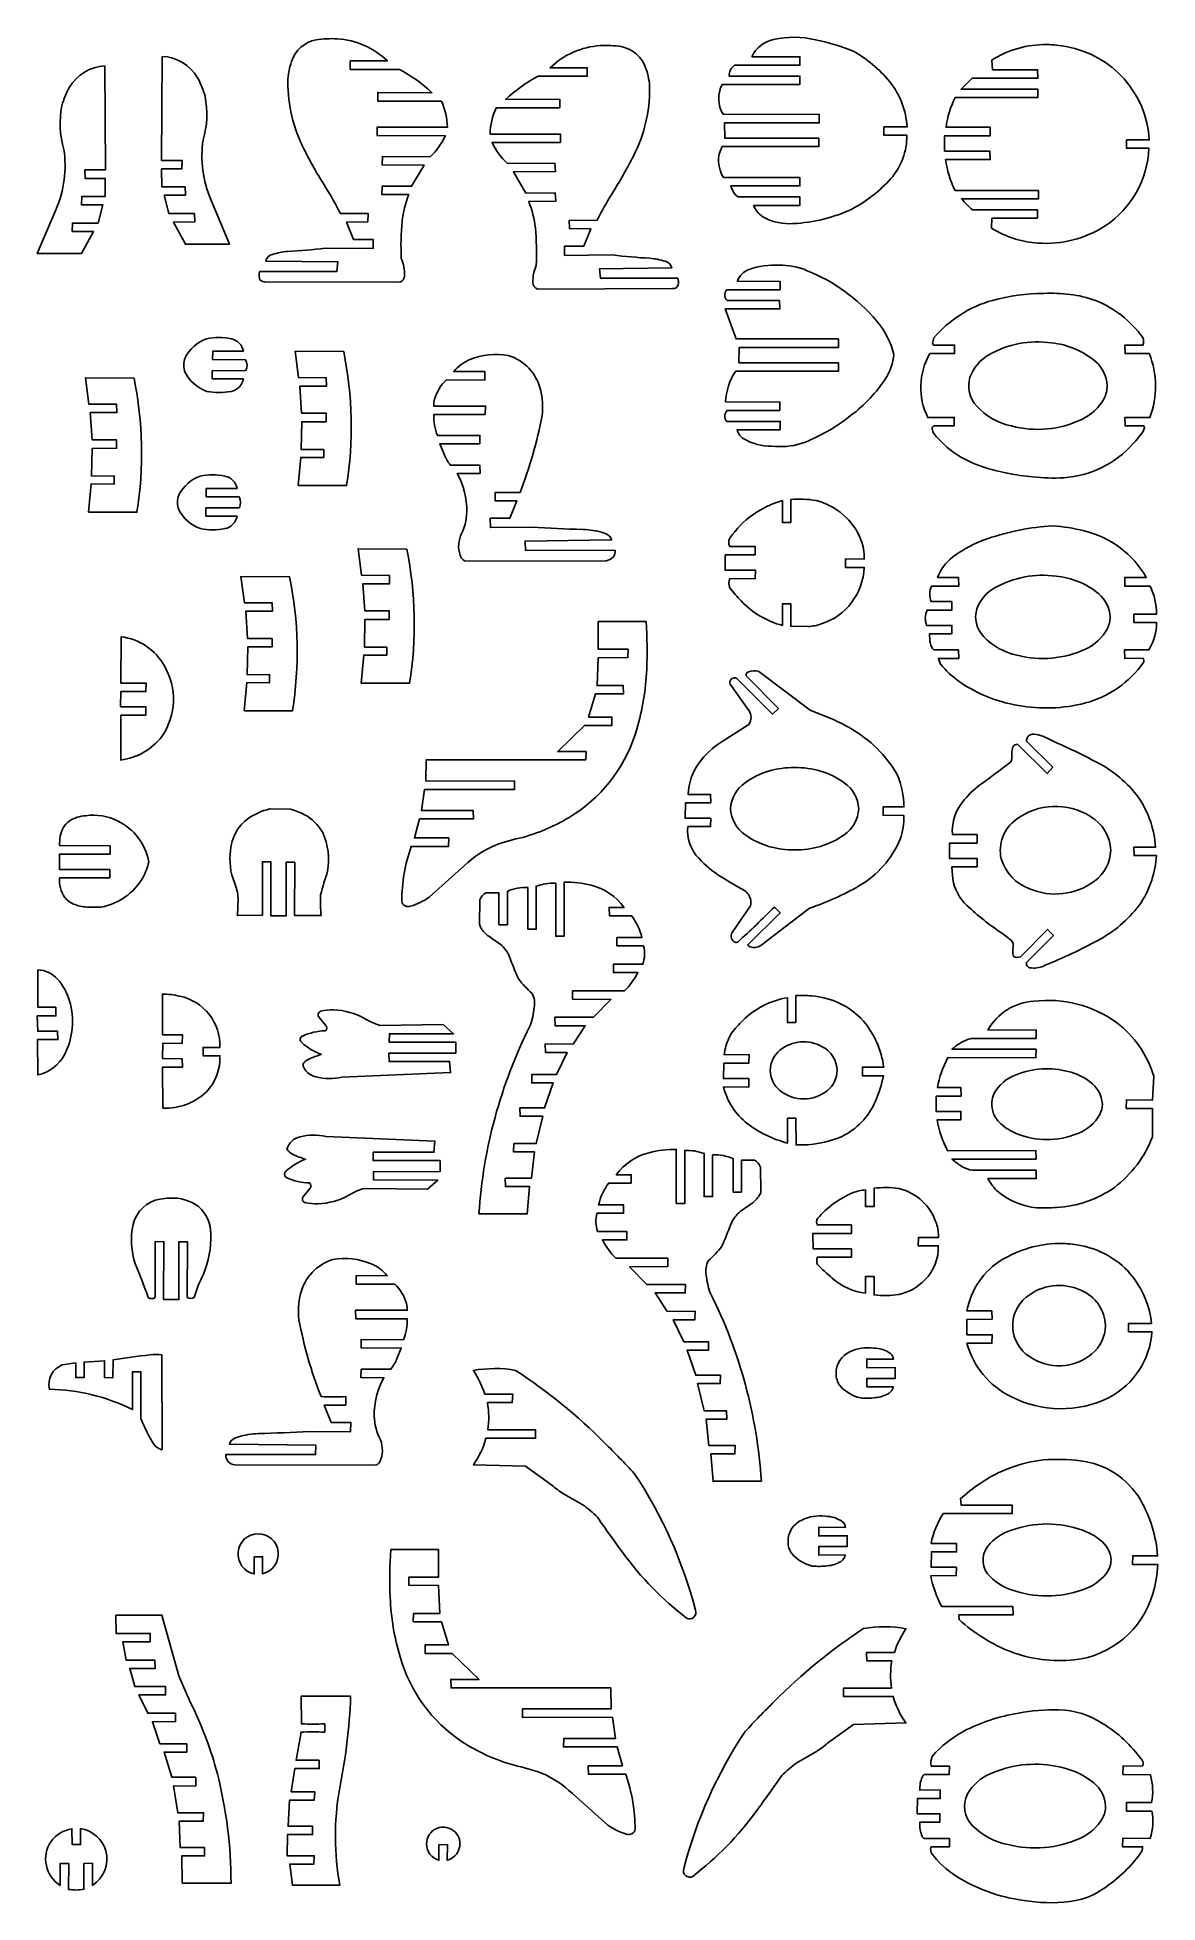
# Model space of a CAD drawing. Extents: x 0 to 430, y 0 to 716.
import ezdxf

# ---------------------------------------------------------------- set-up
doc = ezdxf.new("R2010")
doc.units = 0
doc.layers.add('Camada_1', color=1, linetype='CONTINUOUS')

msp = doc.modelspace()

# ---------------------------------------------------------------- linework, layer by layer
at = {"layer": 'Camada_1'}
for points in [[(107.01, 714.74, 0.272678), (97.55, 706.39, 0.080973), (96.13, 698.62, 0.11913), (102.24, 672.96, 0.024525), (110.64, 658.17, -0.01699), (116.31, 648.14), (127, 648.07), (126.82, 644.91), (118.65, 644.82), (121.39, 638.14), (128.85, 638.14), (128.85, 634.6), (110.43, 634.79, -0.016808), (96.06, 633.53, 0.059939), (90.2, 632.36, 0.293951), (87.64, 629.86), (115.36, 629.48), (114.98, 625.87), (85.36, 625.87, 0.130108), (85.21, 623.28, 0.161789), (85.77, 622.34, 0.194419), (87.45, 621.88), (139.1, 621.69, 0.312799), (140.93, 624.23, 0.106271), (139.67, 630.81, -0.033786), (139.97, 645.15, -0.061405), (142.51, 655.32), (132.16, 655.4), (132.36, 658.63), (143.63, 658.54), (148.39, 666.67), (132.31, 666.76), (132.45, 669.96), (150.73, 669.87, 0.094463), (156.61, 677.95), (130.36, 677.97), (130.37, 681.21), (157.34, 681.19, 0.099643), (155.07, 691.21), (130.63, 691.24), (130.61, 694.52), (151.43, 694.44, 0.064053), (138.94, 703.39), (120.11, 703.4), (120.11, 706.62), (134.33, 706.63, 0.179006), (115.06, 715.11, 0.051218), (107.01, 714.74)], [(224.09, 712.12, -0.272678), (233.55, 703.77, -0.080973), (234.97, 696, -0.11913), (228.86, 670.34, -0.024525), (220.46, 655.56, 0.01699), (214.79, 645.52), (204.1, 645.45), (204.28, 642.29), (212.45, 642.2), (209.71, 635.52), (202.25, 635.52), (202.25, 631.98), (220.67, 632.17, 0.016808), (235.04, 630.91, -0.059939), (240.9, 629.75, -0.293951), (243.46, 627.24), (215.74, 626.86), (216.12, 623.25), (245.74, 623.25, -0.130108), (245.89, 620.66, -0.161789), (245.33, 619.72, -0.194419), (243.65, 619.26), (192, 619.07, -0.312799), (190.17, 621.61, -0.106271), (191.43, 628.19, 0.033786), (191.13, 642.53, 0.061405), (188.59, 652.7), (198.94, 652.78), (198.74, 656.01), (187.47, 655.92), (182.71, 664.05), (198.79, 664.14), (198.65, 667.34), (180.37, 667.25, -0.094463), (174.49, 675.34), (200.74, 675.35), (200.73, 678.59), (173.76, 678.58, -0.099643), (176.03, 688.59), (200.47, 688.62), (200.49, 691.9), (179.67, 691.83, -0.064053), (192.16, 700.77), (210.99, 700.78), (210.99, 704), (196.77, 704.01, -0.179006), (216.04, 712.49, -0.051218), (224.09, 712.12)], [(312.86, 649.89, -0.09842), (289.97, 644.21, -0.129443), (279.13, 646.41, -0.191129), (274.91, 651.21), (292.65, 651.21), (292.65, 654.46), (268.87, 654.46), (267.9, 655.29, -0.100632), (266.12, 658.66), (292.62, 658.67), (292.64, 661.86), (263.37, 661.85, -0.282469), (262.82, 673.76), (299.93, 673.75), (299.93, 676.98), (263.79, 677.01), (263.68, 682.86), (300.08, 682.86), (300.08, 686.12), (263.14, 686.14, -0.257362), (262.8, 697.6), (292.65, 697.59), (292.65, 700.81), (265.44, 700.8, -0.249407), (267.59, 704.98), (292.64, 704.98), (292.65, 708.21), (274.2, 708.22, -0.239937), (282.54, 714.84, -0.112244), (298.62, 714.74, -0.044471), (312.86, 710.52, -0.092731), (327.11, 698.66, -0.154016), (333.75, 681.32), (324.87, 681.31), (324.84, 678.08), (333.66, 678.11, -0.184388), (327.57, 661.46, -0.080364), (312.86, 649.89)], [(387.31, 712.92, 0.143161), (366.25, 706.96), (366.47, 703.27), (383.82, 703.23), (383.96, 700.01), (358.74, 700), (354.5, 695.84), (383.9, 695.84), (383.94, 692.63), (352.27, 692.65, 0.090808), (348.73, 681.17), (365.67, 681.16), (365.67, 677.9), (348.15, 677.9), (348.13, 672.03), (365.49, 672.01), (365.64, 668.79), (348.55, 668.79, 0.084105), (352.17, 656.9), (384.16, 656.91), (384.16, 653.7), (354.6, 653.7, 0.017964), (358.81, 649.49), (383.78, 649.49), (383.78, 646.26), (366.3, 646.26), (366.21, 642.51, 0.130099), (383.98, 636.74, 0.163338), (409.79, 643.34, 0.239817), (426.53, 673.14), (417.94, 673.11), (417.96, 676.35), (426.71, 676.35, 0.348176), (394.85, 712.11, 0.042037), (387.31, 712.92)], [(25.88, 704.74, 0.24921), (12.35, 696.55, 0.069667), (9.45, 689.45, 0.12219), (10.18, 672.66, -0.141067), (7.19, 649.75), (0.01, 632.71), (16.96, 632.7), (21.56, 641.17), (13.42, 641.18), (13.49, 644.4), (23.3, 644.4), (25.12, 651.44), (16.96, 651.41), (17.1, 654.65), (26.05, 654.64), (26.09, 661.53), (18.35, 661.58), (18.25, 664.79), (26.15, 664.79), (25.88, 704.74)], [(47.92, 708.39, -0.24921), (61.45, 700.2, -0.069667), (64.35, 693.09, -0.12219), (63.63, 676.3, 0.141067), (66.62, 653.4), (73.79, 636.36), (56.85, 636.35), (52.24, 644.82), (60.39, 644.83), (60.31, 648.04), (50.5, 648.04), (48.69, 655.09), (56.84, 655.06), (56.7, 658.3), (47.76, 658.28), (47.72, 665.18), (55.46, 665.23), (55.56, 668.43), (47.66, 668.44), (47.92, 708.39)], [(328.7, 594.01, -0.124846), (325.58, 584.91, -0.089701), (312.23, 570.65, -0.08236), (293.03, 559.79, -0.103132), (281.76, 558.82, -0.130999), (271.09, 561.6, -0.17701), (268.52, 565.04), (285.03, 565.05), (285.11, 568.3), (264.56, 568.32, -0.398495), (264.7, 572.5), (284.9, 572.51), (284.95, 575.73), (264.1, 575.84, -0.134374), (267.98, 587.59), (307.42, 587.59), (307.42, 590.84), (269.25, 590.84), (269.36, 596.71), (307.42, 596.71), (307.42, 599.97), (268.14, 599.95), (263.95, 611.45), (284.93, 611.45), (284.78, 614.67), (264.73, 614.66, -0.393924), (264.5, 618.83), (285.06, 618.83), (285.04, 622.03), (268.63, 622.08, -0.221071), (273.15, 626.63, -0.098234), (284.64, 628.23, -0.1148), (295.39, 626.15, -0.122973), (322.07, 606.89, -0.113456), (328.7, 594.01)], [(386.22, 617.45, 0.063753), (366.53, 614.76, 0.148513), (344.03, 600.36), (343.61, 598.81, 0.256315), (343.91, 597.58), (352, 597.58), (351.9, 594.36), (342.54, 594.35, 0.252679), (341.71, 569.81), (351.87, 569.83), (351.76, 566.56), (344.03, 566.6, 0.310208), (343.41, 565.34, 0.12825), (344.03, 563.65, 0.151138), (362.8, 550.9, 0.059716), (381.94, 547.09, 0.045125), (393.93, 546.68, 0.19581), (420.5, 559.79, 0.026793), (424.34, 564.43), (424.89, 565.95, 0.480817), (424.41, 566.61), (417.4, 566.6), (417.34, 569.82), (426.92, 569.82, 0.185053), (426.7, 594.35), (417.44, 594.35), (417.34, 597.58), (424.28, 597.59, 0.208872), (424.16, 600.51, 0.142779), (406.01, 614.72, 0.061169), (396.31, 617.03, 0.035207), (386.22, 617.45)], [(56.72, 592.75, -0.18573), (64.98, 600.02, -0.09795), (74.38, 600.02, -0.305544), (79.12, 595.21), (67.3, 595.24), (67.26, 592.04), (79.94, 592, -0.245417), (79.98, 587.83), (67.12, 587.77), (67.12, 584.62), (79.11, 584.64, -0.312142), (74.41, 579.83, -0.092622), (65.01, 579.83, -0.191077), (56.75, 587.09, -0.191413), (56.72, 592.75)], [(100.06, 543.71), (118.66, 543.67, 0.089936), (117.56, 595.13), (98.9, 595.26), (100.25, 585.1), (110.88, 585.07), (110.99, 581.86), (100.74, 581.88), (101.43, 571.47), (110.85, 571.43), (110.86, 568.19), (101.52, 568.17), (101.29, 557.56), (109.9, 557.58), (109.9, 554.48), (101.08, 554.49), (100.06, 543.71)], [(410.52, 582.02, 0.208611), (406.06, 591.29, 0.155719), (389.15, 598.41, 0.168342), (365.15, 593.84, 0.176795), (357.88, 585.29, 0.265283), (360.5, 574.14, 0.151778), (373.77, 566.57, 0.178647), (400.79, 569.08, 0.161489), (409.37, 577.15, 0.113683), (410.52, 582.02)], [(180.71, 593.65, 0.140366), (166.03, 592.06, 0.120018), (159.83, 587.45), (171.69, 587.5), (171.77, 584.25), (156.85, 584.2, 0.135046), (152.46, 576.8, 0.062613), (152.11, 574.2), (172.01, 574.2), (171.85, 570.97), (152.19, 570.96, 0.10616), (153.56, 562.88), (169.83, 562.93), (169.77, 559.73), (154.46, 559.67), (156.22, 555.32, 0.058915), (158.47, 551.56), (169.79, 551.58), (169.91, 548.36), (161.09, 548.32, -0.132422), (164.82, 533.56, -0.109588), (162.42, 524.46, 0.202255), (162.64, 516, 0.223589), (164.47, 514.72), (218.29, 514.87, 0.166029), (220.93, 516.19, 0.18527), (221.71, 518.87), (187.37, 518.82), (187.2, 522.41), (220.38, 522.86, 0.242931), (218.25, 525.17), (216.92, 525.69, 0.055539), (209.34, 526.87, -0.007014), (189.76, 527.71), (173.85, 527.56), (173.73, 531.14), (181.28, 531.16), (184.02, 537.82), (175.75, 537.83), (175.75, 541.06, 0.008893), (185.23, 541.06, 0.04651), (193.69, 570.59, 0.093536), (193.1, 580.54, 0.260156), (180.71, 593.65)], [(19.62, 533.52), (38.22, 533.48, 0.089936), (37.13, 584.93), (18.46, 585.06), (19.81, 574.91), (30.44, 574.88), (30.55, 571.67), (20.3, 571.69), (20.99, 561.28), (30.41, 561.24), (30.43, 557.99), (21.08, 557.98), (20.86, 547.36), (29.47, 547.38), (29.47, 544.29), (20.64, 544.3), (19.62, 533.52)], [(54.27, 540.09, -0.18573), (62.53, 547.35, -0.09795), (71.93, 547.35, -0.305544), (76.67, 542.55), (64.86, 542.58), (64.81, 539.38), (77.49, 539.33, -0.245417), (77.53, 535.16), (64.67, 535.1), (64.67, 531.96), (76.66, 531.98, -0.312142), (71.96, 527.16, -0.092622), (62.56, 527.16, -0.191077), (54.3, 534.43, -0.191413), (54.27, 540.09)], [(295.82, 489.63), (289.13, 489.73), (289.13, 498.36), (285.91, 498.37), (285.89, 490.03, -0.139801), (270.1, 499.41, -0.031988), (265.71, 504.48, -0.229487), (265.79, 507.98), (275.46, 507.96), (275.54, 511.21), (264, 511.21), (263.98, 517.11), (275.46, 517.08), (275.44, 520.34), (265.68, 520.32, -0.24362), (265.71, 523.46, -0.176319), (285.89, 537.91), (285.89, 529.58), (289.12, 529.57), (289.12, 538.34, -0.060246), (298.82, 537.98, -0.239196), (316.07, 522.91, -0.096316), (317.31, 515.51), (310.18, 515.53), (310.15, 512.3), (317.3, 512.3, -0.314645), (300.84, 490.59, -0.072788), (295.82, 489.63)], [(389.5, 528.22, 0.067398), (364.81, 523.37, 0.085898), (351.22, 516.2, 0.143325), (345.45, 508.38), (353.5, 508.4), (353.6, 505.15), (343.15, 505.16, 0.192042), (342.96, 499.16), (350.89, 499.19), (350.98, 495.91), (341.46, 495.92, 0.207436), (341.26, 490.01), (350.98, 490.05), (350.98, 486.81), (342.35, 486.79, 0.055066), (342.71, 483.15, 0.157646), (344.03, 480.62), (353.51, 480.63), (353.59, 477.39), (345.76, 477.4), (346.62, 475.17, 0.068365), (353.71, 468.52, 0.099364), (373.4, 459.94, 0.10694), (398.83, 459.51, 0.17356), (422.42, 473.11), (424.42, 475.77, 0.281957), (424.34, 477.43), (417.29, 477.36), (417.24, 480.64), (426.54, 480.61, 0.131033), (429.49, 491.13), (420.78, 491.16), (420.78, 494.38), (429.46, 494.35, 0.118591), (427, 505.16), (417.27, 505.14), (417.3, 508.4), (425.56, 508.37, 0.209372), (401.66, 526.32, 0.051054), (389.5, 528.22)], [(124.27, 467.88), (142.87, 467.84, 0.089936), (141.78, 519.29), (123.11, 519.43), (124.46, 509.27), (135.09, 509.24), (135.2, 506.03), (124.95, 506.05), (125.64, 495.64), (135.06, 495.6), (135.08, 492.35), (125.73, 492.34), (125.51, 481.72), (134.12, 481.75), (134.12, 478.65), (125.29, 478.66), (124.27, 467.88)], [(79.32, 457.3), (97.92, 457.26, 0.089936), (96.82, 508.71), (78.16, 508.84), (79.51, 498.68), (90.14, 498.66), (90.25, 495.45), (80, 495.46), (80.69, 485.05), (90.11, 485.01), (90.12, 481.77), (80.78, 481.76), (80.55, 471.14), (89.16, 471.16), (89.16, 468.07), (80.34, 468.08), (79.32, 457.3)], [(411.67, 493.29, 0.211331), (407.34, 502.12, 0.153603), (390.91, 508.9, 0.165249), (367.59, 504.54, 0.177479), (360.53, 496.41, 0.27009), (363.07, 485.79, 0.1503), (375.97, 478.58, 0.175166), (402.22, 480.97, 0.161383), (410.56, 488.66, 0.115773), (411.67, 493.29)], [(233.58, 491.48), (215.24, 491.49), (215.24, 480.89), (226.67, 480.89), (226.63, 477.78), (215.28, 477.66), (214.82, 466.98), (224.86, 466.98), (224.96, 463.75), (214.16, 463.76), (211.51, 454.88), (220.48, 454.88), (220.48, 451.66), (210.01, 451.67), (199.73, 441.64), (210.58, 441.65), (210.48, 438.42), (149.19, 438.42), (149.07, 430.35), (183.12, 430.33), (183.12, 427.1), (148.59, 427.12), (147.43, 419), (167.26, 419), (167.37, 415.77), (146.72, 415.77), (144.7, 408.52), (157.88, 408.5), (157.8, 405.27), (143.45, 405.27, 0.079766), (139.82, 384.12, 0.463415), (143.23, 382.32, 0.079874), (150.36, 385.73), (163.91, 397.88, -0.090394), (175.79, 405.73, -0.033887), (186.26, 408.7, 0.076319), (206.43, 417.83, 0.177234), (230.04, 450.27, 0.061569), (233.85, 473.13, 0.031256), (233.58, 491.48)], [(32.14, 485.66), (32.11, 467.92), (41.73, 467.94), (41.65, 464.66), (32.09, 464.67), (31.95, 458.8), (41.69, 458.81), (41.64, 455.56), (32.09, 455.55), (32.04, 438.38, 0.19855), (47.83, 447.45, 0.291513), (48.76, 474.49, 0.243649), (32.14, 485.66)], [(296.55, 457.5), (276.88, 472.36, 0.178594), (272.84, 472.23, 0.366041), (271.96, 470.73), (284.38, 458.19), (282.1, 456), (268.45, 469.65, 0.321029), (266.35, 469.48, 0.321029), (265.84, 467.44), (273.06, 457.4, -0.302609), (273.06, 452.08), (262.43, 445.26, 0.088499), (253.92, 437.33, 0.146848), (249.74, 425.22), (258.34, 425.22), (258.42, 421.96), (248.72, 421.96), (248.66, 416.08), (258.39, 416.04), (258.36, 412.86), (249.63, 412.83, 0.219422), (253.81, 400.67, 0.070009), (262.2, 393.69, 0.020556), (270.76, 388.66, -0.196054), (273.66, 385.17, -0.131907), (273.61, 382.39), (266.59, 372.17, 0.416531), (267.79, 368.48, 0.264936), (268.88, 368.59, 0.009518), (282.83, 381.96), (285.1, 379.7), (272.63, 367.51, 0.152011), (273.53, 366.73, 0.240658), (277.62, 367.2), (296.31, 381.51, 0.04998), (315.49, 390.19, 0.16117), (331.11, 407.99, 0.097488), (332.51, 417.1), (324.53, 417.23), (324.61, 420.43), (332.56, 420.41, 0.092759), (329.98, 432.8, 0.130617), (312.19, 450.44, 0.02814), (305.13, 454.05), (296.55, 457.5)], [(389.84, 445.57, 0.083165), (383.27, 448.24, 0.217481), (380.45, 447.74, 0.193725), (379.58, 445.61), (389.66, 435.59), (387.54, 433.2), (376.29, 444.33, 0.431536), (374.17, 442.83, 0.067437), (373.99, 440.18, -0.118095), (373.61, 437.72, -0.016097), (362.66, 429.56, 0.060115), (355.71, 423.16, 0.194922), (351.12, 409.78), (360.6, 409.79), (360.59, 406.51), (350.08, 406.51), (349.97, 400.64), (360.6, 400.66), (360.59, 397.41), (350.94, 397.41), (351.28, 392.69, 0.164357), (356.74, 382.57, 0.042923), (370.01, 372.04, -0.031938), (373.93, 368.95, -0.121679), (374.47, 367.55), (374.3, 365.1, 0.095576), (374.62, 363.05, 0.236313), (377.26, 362.9), (387.7, 373.39), (389.89, 371.02), (379.61, 360.69, 0.521015), (381.56, 358.61, 0.151554), (386.75, 359.64, 0.027319), (406.91, 369.14, 0.108362), (422.79, 382.63, 0.077674), (427.64, 392.26, 0.05771), (429.5, 401.75), (420.86, 401.74), (420.79, 405), (429.11, 404.97, 0.132675), (422.61, 423.99, 0.115832), (406.48, 437.57, 0.019433), (389.84, 445.57)], [(315.2, 419.7, 0.232963), (309.63, 429.69, 0.163418), (290.61, 435.46, 0.163418), (271.59, 429.69, 0.232963), (266.02, 419.7, 0.232963), (271.59, 409.71, 0.163418), (290.61, 403.94, 0.163418), (309.63, 409.71, 0.232963), (315.2, 419.7)], [(42.74, 399.36, 0.237754), (31.05, 414.93, 0.150785), (18.57, 417.02, 0.138193), (12.26, 414.93, 0.193981), (8.83, 409.18, 0.051715), (8.53, 405.53), (27.9, 405.52), (27.9, 402.27), (8.47, 402.27), (8.46, 396.4), (27.89, 396.38), (27.82, 393.17), (8.47, 393.17, 0.162768), (10.48, 385.77, 0.114364), (13.29, 383.42, 0.093229), (18.39, 382.05, 0.037643), (24.48, 381.98, 0.21933), (40.47, 393.23, 0.078939), (42.74, 399.36)], [(89.19, 419.6, 0.098335), (80.85, 415.9, 0.216155), (74.14, 403.75, 0.129155), (75.63, 391.35, -0.083405), (77.06, 385.32), (76.76, 378.69), (86.36, 378.9), (86.36, 399.35), (89.66, 399.28), (89.63, 378.58), (95.5, 378.58), (95.51, 399.17), (98.76, 399.14), (98.73, 378.72), (108.9, 378.69, -0.036871), (108.69, 386.69, -0.011424), (111.4, 395.77, 0.152615), (109.51, 410.52, 0.15245), (102.26, 417.55, 0.057064), (97.04, 419.55), (89.19, 419.6)], [(411.89, 403.78, 0.256339), (404.12, 416.73, 0.309318), (375.66, 415.62, 0.300895), (369.86, 400.49, 0.234895), (380.68, 389, 0.265799), (405.68, 391.93, 0.23129), (411.89, 403.78)], [(169.48, 264.24, -0.005371), (188.03, 264.24), (188.88, 274.69), (179.63, 274.69), (179.52, 277.92), (189.6, 277.92), (190.74, 288.02), (182.76, 288.02), (182.88, 291.25), (191.47, 291.25), (194.01, 301.69), (185.26, 301.69), (185.22, 304.92), (194.67, 304.93), (198, 314.51), (189.74, 314.51), (189.74, 317.74), (199.27, 317.73), (203.27, 326.19), (195.01, 326.22), (194.88, 329.44), (205.63, 329.42), (210.25, 336.46), (198.71, 336.46), (198.64, 339.69), (213.46, 339.68), (220.08, 346.55), (205.41, 346.57), (205.41, 349.8), (225.31, 349.82, 0.083598), (230.48, 356.83), (221.07, 356.82), (221.07, 360.05), (232.32, 360.05, 0.154583), (232.61, 367.06), (222.38, 367.06), (222.38, 370.28), (231.96, 370.28, 0.103146), (228.05, 378.64), (219.51, 378.63), (219.39, 381.86), (225.19, 381.86, 0.173247), (212.59, 390.31, 0.073352), (202.13, 391.56), (202.15, 370.77), (198.92, 370.77), (198.92, 391.17, 0.098261), (191.45, 389.99), (191.45, 373.47), (188.23, 373.47), (188.23, 389.43, 0.133099), (180.37, 388), (180.37, 375.18), (177.14, 375.18), (177.14, 387.38), (172.08, 387.43, 0.146283), (169.8, 384.72), (169.66, 375.47, 0.115424), (170.3, 373.83, 0.079593), (173.21, 370.79, 0.015099), (177.64, 367.77, -0.103867), (181.23, 362.88, 0.017464), (184.62, 354.39, 0.043739), (189.88, 348.83, -0.163943), (190.68, 343.41, -0.068375), (189.03, 336.3, 0.100429), (169.48, 264.24)], [(0.17, 357.91), (0.25, 343.5), (7.09, 343.52), (7.17, 340.23), (0, 340.24), (0.17, 334.35), (7.69, 334.38), (7.89, 331.13), (0.13, 331.13), (0.17, 317.56, 0.223389), (10.53, 325.48, 0.191058), (12.33, 345.93, 0.119824), (7.81, 354.3, 0.198552), (0.17, 357.91)], [(48.12, 304.8, 0.200962), (64.89, 311.03, 0.203323), (70.07, 324.9), (63.6, 324.89), (63.61, 328.11), (70.06, 328.12, 0.366472), (54.67, 347.77, 0.058092), (48, 348.56), (48.1, 332.95), (55.67, 332.96), (55.56, 329.68), (48.11, 329.69), (48.09, 323.81), (55.56, 323.8), (55.66, 320.57), (48.06, 320.58), (48.12, 304.8)], [(266.37, 333.55), (265.39, 331.72, 0.058459), (263.51, 325.32), (273.1, 325.36), (273.03, 322.04), (263.38, 322.04), (263.31, 316.19), (273.03, 316.18), (273.03, 312.93), (263.33, 312.94, 0.168733), (272.45, 298.91, 0.097948), (287.91, 291.4), (287.91, 300.91), (291.13, 300.91), (291.15, 290.72, 0.112591), (308.53, 293.87, 0.184341), (321.62, 307.55, 0.055796), (324.67, 317.27), (316.61, 317.24), (316.61, 320.57), (324.79, 320.53, 0.143321), (317.02, 338.25, 0.192491), (297.11, 347.87, 0.035805), (291.12, 348.01), (291.13, 337.68), (287.91, 337.67), (287.9, 347.17, 0.159756), (270.72, 338.43, 0.037722), (266.37, 333.55)], [(383.5, 266.58, -0.162221), (368.11, 273.28, -0.085311), (364.8, 277.82), (383.29, 277.85), (383.27, 281.07), (358.92, 281.06, -0.136006), (354.8, 282.46, -0.042987), (350.99, 285.26), (383.26, 285.25), (383.11, 288.54), (349.36, 288.46, -0.077201), (345.24, 300.33), (354.44, 300.36), (354.44, 303.54), (344.87, 303.59), (344.95, 309.47), (354.45, 309.46), (354.44, 312.72), (345.4, 312.72, -0.075415), (349.38, 324.2), (383.11, 324.11), (383.26, 327.4), (350.99, 327.39, -0.090567), (356.93, 331.18, -0.075536), (358.92, 331.6), (383.27, 331.58), (383.29, 334.8), (364.8, 334.83, -0.256931), (382.33, 345.84, -0.189098), (414.15, 337.69, -0.155123), (428.47, 317.03), (427.97, 307.9), (417.94, 307.95), (417.88, 304.68), (427.87, 304.68), (427.92, 293.87, -0.140355), (413.31, 274.37, -0.139552), (391.13, 266.72, -0.029094), (383.5, 266.58)], [(101.83, 321.53, 0.271395), (106.87, 316.78, 0.114737), (116.89, 316.7), (158.56, 318.47), (158.22, 322.74), (134.98, 322.74), (134.9, 325.94), (160.63, 325.97), (160.59, 330.18), (135.03, 330.19), (135.11, 333.37), (159.74, 333.39), (155.73, 336.94), (131.6, 336.59, -0.076965), (125.54, 339.26, 0.117162), (113.77, 342.52, 0.059958), (108.77, 342, 0.483631), (107.95, 340), (110.65, 336.71, -0.411224), (110.54, 334.47, 0.103754), (101.71, 332.47, 0.561116), (101.47, 330, 0.094887), (109.01, 325.41, 0.045924), (104.17, 323.55, 0.157551), (101.83, 321.53)], [(306.93, 319.31, 0.271795), (301.21, 328.4, 0.307031), (284.97, 327.04, 0.480998), (284.97, 311.58, 0.355813), (303.17, 311.58, 0.2215), (306.93, 319.31)], [(408.68, 306.36, 0.233541), (403.87, 314.96, 0.101966), (395.56, 318.89, 0.161821), (375.64, 317.64, 0.18113), (367.1, 310.31, 0.336973), (369.75, 298.84, 0.089996), (375.64, 295.08, 0.195574), (399.22, 295.08, 0.18113), (407.76, 302.42, 0.112264), (408.68, 306.36)], [(95.77, 289.11, -0.271395), (100.82, 293.86, -0.114737), (110.84, 293.93), (152.5, 292.17), (152.17, 287.89), (128.93, 287.89), (128.84, 284.7), (154.57, 284.67), (154.54, 280.46), (128.98, 280.44), (129.05, 277.26), (153.68, 277.24), (149.67, 273.69), (125.55, 274.04, 0.076965), (119.48, 271.37, -0.117162), (107.72, 268.11, -0.059958), (102.71, 268.63, -0.483631), (101.89, 270.63), (104.6, 273.93, 0.411224), (104.48, 276.16, -0.103754), (95.65, 278.16, -0.561116), (95.42, 280.63, -0.094887), (102.95, 285.22, -0.045924), (98.12, 287.09, -0.157551), (95.77, 289.11)], [(277.86, 161.66, 0.005371), (259.3, 161.66), (258.45, 172.12), (267.71, 172.12), (267.81, 175.34), (257.74, 175.34), (256.6, 185.45), (264.57, 185.45), (264.46, 188.68), (255.86, 188.68), (253.32, 199.12), (262.08, 199.12), (262.11, 202.34), (252.67, 202.35), (249.33, 211.94), (257.59, 211.93), (257.59, 215.17), (248.07, 215.16), (244.06, 223.62), (252.33, 223.65), (252.45, 226.87), (241.7, 226.85), (237.08, 233.89), (248.63, 233.89), (248.7, 237.11), (233.88, 237.11), (227.26, 243.98), (241.93, 244), (241.93, 247.23), (222.03, 247.25, -0.083598), (216.86, 254.25), (226.26, 254.25), (226.26, 257.48), (215.01, 257.48, -0.154583), (214.73, 264.49), (224.96, 264.48), (224.96, 267.71), (215.37, 267.7, -0.103146), (219.28, 276.07), (227.83, 276.06), (227.94, 279.29), (222.15, 279.28, -0.173247), (234.74, 287.73, -0.073352), (245.2, 288.99), (245.19, 268.19), (248.41, 268.19), (248.42, 288.6, -0.098261), (255.88, 287.42), (255.88, 270.9), (259.11, 270.9), (259.11, 286.86, -0.133099), (266.97, 285.42), (266.97, 272.61), (270.2, 272.61), (270.19, 284.81), (275.25, 284.86, -0.146283), (277.53, 282.15), (277.67, 272.89, -0.115424), (277.04, 271.25, -0.079593), (274.12, 268.22, -0.015099), (269.7, 265.2, 0.103867), (266.11, 260.31, -0.017464), (262.72, 251.81, -0.043739), (257.45, 246.26, 0.163943), (256.66, 240.83, 0.068375), (258.31, 233.73, -0.100429), (277.86, 161.66)], [(330.65, 233.31, -0.070778), (321.09, 233.16), (321.09, 240.28), (317.86, 240.28), (317.86, 233.85, -0.155971), (305.05, 239.54, -0.033677), (299.41, 244.87, -0.239335), (299.37, 247.58), (312.41, 247.61), (312.41, 250.85), (297.7, 250.87), (297.61, 256.75), (312.43, 256.75), (312.37, 259.99), (299.38, 259.99, -0.274098), (299.41, 262.43, -0.115845), (312.84, 272.35, -0.074705), (317.86, 273.45), (317.86, 267.02), (321.08, 267.02), (321.08, 274.11, -0.062811), (330.65, 273.98, -0.260939), (345.01, 260.53, -0.075343), (345.83, 255.2), (338.1, 255.14), (338.03, 251.99), (345.73, 251.99, -0.211425), (340.57, 238.93, -0.149324), (330.65, 233.31)], [(50.77, 270.25, -0.182981), (61.89, 267.02, -0.216618), (66.57, 256.47, -0.110389), (63.75, 241.13, 0.054093), (60.24, 232.17, -0.314632), (57.55, 232.17), (57.58, 253.58), (54.35, 253.53), (54.33, 231.37), (48.47, 231.4), (48.49, 253.54), (45.19, 253.63), (45.2, 232.17, -0.344657), (42.56, 232.17, 0.013991), (37.65, 244.88, -0.136972), (36.77, 260.12, -0.308411), (47.16, 269.92, -0.044656), (50.77, 270.25)], [(391.74, 252.93, 0.12521), (370.25, 246.73, 0.213776), (356.71, 227.01), (366.22, 227.02), (366.38, 223.79), (356.71, 223.78), (356.69, 217.87), (366.43, 217.84), (366.34, 214.59), (356.72, 214.59, 0.215538), (373.54, 194.18, 0.239696), (411.34, 193.84, 0.260015), (427.73, 219.02), (418.76, 219.01), (418.77, 222.24), (427.58, 222.24, 0.157497), (418.35, 242.47, 0.165547), (398.9, 252.35, 0.03888), (391.74, 252.93)], [(113.39, 246.72, -0.140366), (128.06, 245.12, -0.120018), (134.27, 240.52), (122.4, 240.56), (122.32, 237.31), (137.25, 237.26, -0.135046), (141.63, 229.86, -0.062613), (141.98, 227.26), (122.09, 227.26), (122.25, 224.03), (141.9, 224.02, -0.10616), (140.54, 215.94), (124.27, 215.99), (124.32, 212.79), (139.63, 212.73), (137.88, 208.38, -0.058915), (135.62, 204.62), (124.31, 204.65), (124.19, 201.42), (133, 201.38, 0.132422), (129.27, 186.62, 0.109588), (131.67, 177.52, -0.202255), (131.45, 169.06, -0.223589), (129.62, 167.78), (75.8, 167.94, -0.166029), (73.17, 169.26, -0.18527), (72.39, 171.93), (106.73, 171.88), (106.9, 175.47), (73.71, 175.92, -0.242931), (75.85, 178.23), (77.18, 178.75, -0.055539), (84.76, 179.93, 0.007014), (104.33, 180.78), (120.24, 180.62), (120.36, 184.21), (112.81, 184.22), (110.08, 190.89), (118.34, 190.9), (118.34, 194.12, -0.008893), (108.87, 194.13, -0.04651), (100.41, 223.65, -0.093536), (100.99, 233.6, -0.260156), (113.39, 246.72)], [(409.88, 221.37, 0.294219), (400.44, 234.94, 0.288797), (379.42, 232.24, 0.505875), (380.73, 209.47, 0.336324), (404.65, 210.49, 0.219337), (409.88, 221.37)], [(47.89, 173.77, -0.177891), (44.62, 176.06), (43.25, 178.18, -0.023139), (39.73, 185.78), (39.75, 203.66), (36.5, 203.62), (36.5, 189.18, 0.110898), (4.62, 196.99, -0.371642), (9.54, 206.27), (14.73, 207.09), (14.73, 201.42), (17.95, 201.42), (17.97, 207.37), (25.83, 207.92), (25.81, 201.42), (29.04, 201.34), (29.05, 208.19, -0.003852), (43.16, 210.2, -0.043608), (47.73, 210.19), (47.89, 173.77)], [(306.52, 202.96, -0.308101), (311.83, 211.3, -0.149741), (320.82, 212.74, -0.161952), (327.44, 210.62, -0.191158), (328.53, 208.49), (318.3, 208.51), (318.3, 205.24), (329.23, 205.27), (329.15, 201.1), (318.29, 201.08), (318.31, 197.89), (328.43, 197.93, -0.222633), (326.86, 195.44, -0.120154), (321.58, 193.73, -0.048544), (315.82, 193.62, -0.154236), (307.96, 198.41, -0.161873), (306.52, 202.96)], [(183.54, 204.21, -0.052922), (217.75, 176.32, -0.011263), (229.05, 164.69, -0.084232), (252.55, 112.14, -0.315463), (251.88, 109.45, -0.315463), (249.13, 109.15, -0.070928), (224.79, 134.08, -0.00629), (214.95, 147.82, 0.044672), (209.14, 152.74), (201.87, 156.87, -0.038898), (197.43, 160.21), (187.39, 167.47), (167.35, 168.01, 0.091832), (172.17, 178.17), (191.23, 178.15), (191.23, 181.38), (172.88, 181.38, 0.077791), (172.74, 191.83), (182.28, 191.82), (182.44, 195.05), (171.77, 195.05, 0.065344), (167.32, 204.16, -0.089023), (183.54, 204.21)], [(386.15, 169.86, 0.124647), (361.59, 160.67, 0.031743), (354.22, 154.98), (354.49, 152.49), (374.08, 152.48), (374.11, 149.23), (347.61, 149.28, 0.089353), (342.94, 137.82), (352.7, 137.81), (352.76, 134.54), (343.1, 134.55), (342.95, 128.67), (352.77, 128.67), (352.64, 125.45), (342.89, 125.43, 0.091942), (347.15, 113.55), (374.32, 113.59), (374.42, 110.34), (353.64, 110.35), (353.72, 108.56, 0.089507), (373.45, 96.28, 0.117108), (397.87, 93.12, 0.302978), (428.02, 118.43, 0.06623), (429.92, 129.77), (420.23, 129.76), (420.33, 133), (429.9, 133, 0.111597), (423.34, 154.5, 0.23421), (400.16, 169.54, 0.049834), (386.15, 169.86)], [(288.08, 138.44, -0.308101), (293.39, 146.78, -0.149741), (302.39, 148.22, -0.161952), (309.01, 146.1, -0.191158), (310.1, 143.96), (299.86, 143.99), (299.86, 140.71), (310.8, 140.75), (310.72, 136.58), (299.86, 136.56), (299.87, 133.36), (309.99, 133.4, -0.222633), (308.43, 130.91, -0.120154), (303.14, 129.21, -0.048544), (297.38, 129.09, -0.154236), (289.52, 133.89, -0.161873), (288.08, 138.44)], [(412.02, 131.45, 0.223863), (407.89, 139.09, 0.084765), (401.07, 142.91, 0.172095), (373.78, 142.91, 0.142806), (364.71, 136.72, 0.38926), (365.73, 124.96, 0.11209), (373.78, 119.99, 0.172095), (401.07, 119.99, 0.142806), (410.15, 126.18, 0.162163), (412.02, 131.45)], [(84.75, 141.54, 0.383739), (77.04, 134.51, 0.383739), (83.22, 126.1), (83.21, 132.64), (86.44, 132.68), (86.44, 126.14, 0.379742), (92.43, 134.59, 0.379742), (84.75, 141.54)], [(135.67, 135.45), (154, 135.45), (154, 124.86), (142.57, 124.86), (142.61, 121.74), (153.96, 121.63), (154.43, 110.94), (144.39, 110.94), (144.29, 107.72), (155.09, 107.73), (157.74, 98.85), (148.77, 98.85), (148.77, 95.62), (159.24, 95.63), (169.52, 85.61), (158.67, 85.61), (158.76, 82.38), (220.06, 82.38), (220.17, 74.31), (186.13, 74.3), (186.13, 71.06), (220.66, 71.09), (221.81, 62.96), (201.99, 62.96), (201.87, 59.73), (222.53, 59.74), (224.55, 52.48), (211.36, 52.46), (211.45, 49.24), (225.8, 49.24, -0.079766), (229.43, 28.09, -0.463415), (226.02, 26.28, -0.079874), (218.89, 29.7), (205.34, 41.84, 0.090394), (193.46, 49.7, 0.033887), (182.99, 52.66, -0.076319), (162.82, 61.8, -0.177234), (139.21, 94.24, -0.061569), (135.4, 117.1, -0.031256), (135.67, 135.45)], [(54.34, 87.02), (47.84, 110.28), (30.17, 110.25), (30.26, 103.27), (43.34, 103.28), (43.3, 100.02), (32.79, 100.01), (34.07, 93.02), (45.07, 93.03), (45.18, 89.77), (35.49, 89.77), (37.4, 82.89), (49.2, 82.88), (49.25, 79.65), (38.96, 79.65), (42.35, 72.62), (52.99, 72.63), (53.04, 69.43), (44.16, 69.41), (47.02, 60.93), (57.36, 60.93), (57.4, 57.76), (48.68, 57.76), (51.65, 48.1), (60.77, 48.1), (60.77, 44.7), (52.25, 44.75), (53.87, 34.44), (63.8, 34.45), (63.67, 31.21), (54.47, 31.29), (54.85, 21.12), (64.16, 21.1), (64.16, 17.87), (55.45, 17.9), (55.61, 7.48), (74.33, 7.43, 0.061856), (69.1, 49.46, 0.046693), (59.54, 75.24, -0.019848), (54.34, 87.02)], [(317.09, 105.12, 0.052922), (282.88, 77.23, 0.011263), (271.59, 65.6, 0.084232), (248.09, 13.05, 0.315463), (248.75, 10.36, 0.315463), (251.51, 10.06, 0.070928), (275.84, 34.99, 0.00629), (285.69, 48.73, -0.044672), (291.5, 53.65), (298.76, 57.78, 0.038898), (303.2, 61.12), (313.24, 68.38), (333.28, 68.92, -0.091832), (328.46, 79.08), (309.4, 79.06), (309.4, 82.29), (327.75, 82.29, -0.077791), (327.9, 92.74), (318.35, 92.73), (318.2, 95.96), (328.87, 95.96, -0.065344), (333.31, 105.07, 0.089023), (317.09, 105.12)], [(115.91, 43.3, 0.041263), (120.24, 79.14), (101.2, 79.14), (101.37, 68.54, 0.009536), (110.27, 68.55), (110.3, 65.4, 0.01389), (101.2, 65.42), (99.27, 54.64), (108.14, 54.63), (108.22, 51.42), (98.77, 51.41), (97.46, 42.55), (106.45, 42.54), (106.29, 39.32), (96.82, 39.32), (96.2, 29.31), (105.6, 29.3), (105.66, 26.07), (95.95, 26.08), (95.86, 17.98), (106.24, 17.97), (106.16, 14.77), (96.84, 14.77), (97.91, 6.65), (116.08, 6.65, -0.087832), (115.91, 43.3)], [(398.37, 0.76, -0.07979), (380.55, 0.57, -0.114318), (352.64, 10.09, -0.084692), (342.97, 19.04), (342.77, 20.51, -0.200542), (343.04, 21.4), (349.98, 21.39), (350.02, 24.62), (340.38, 24.62, -0.224045), (339.55, 25.32, -0.097374), (338.59, 30.81), (346.37, 30.81), (346.34, 34.06), (337.61, 34.05), (337.71, 39.91), (346.49, 39.96), (346.47, 43.2), (338.6, 43.18, -0.093561), (339.51, 48.13, -0.116619), (340.34, 49.16), (349.96, 49.16), (349.98, 52.4), (343.02, 52.4, -0.156954), (343.41, 56.09, -0.090852), (355.49, 65.71, -0.082112), (376.45, 72.66, -0.054756), (392.04, 73.97, -0.137137), (408.75, 68.76, -0.099791), (423.91, 54.61, -0.306351), (424.13, 52.46), (416.64, 52.39), (416.6, 49.16), (427.15, 49, -0.117292), (427.58, 38.35), (417.95, 38.36), (417.95, 35.13), (427.66, 35.13, -0.12222), (427.07, 24.64), (416.51, 24.66), (416.46, 21.42), (424.12, 21.43, -0.146351), (423.34, 18.95, -0.097536), (407.6, 4.37, -0.093987), (398.37, 0.76)], [(409.92, 37.02, 0.217003), (405.37, 45.9, 0.134882), (390.7, 52.33, 0.15353), (365.64, 49.4, 0.160963), (356.89, 41.67, 0.326342), (358.91, 29.48, 0.147105), (372.45, 22.23, 0.168065), (399.99, 24.64, 0.160963), (408.75, 32.36, 0.120253), (409.92, 37.02)], [(149.34, 22.49, 0.333169), (154.11, 16.25), (154.13, 22.2), (157.36, 22.26), (157.33, 16.27, 0.574405), (160.32, 27.08, 0.667875), (149.34, 22.49)], [(26.36, 19.8, -0.322065), (21.12, 6.6), (21.14, 15.1), (17.91, 15.04), (17.91, 5.11, -0.093131), (12.03, 5.07), (12.05, 15.05), (8.75, 14.97), (8.77, 6.57, -0.421082), (5.23, 23.36, -0.201656), (13.29, 28.33), (13.32, 22.31), (16.61, 22.24), (16.59, 28.37, -0.289999), (26.36, 19.8)]]:
    msp.add_lwpolyline(points, format="xyb", close=True, dxfattribs=at)

doc.saveas('drawing.dxf')
